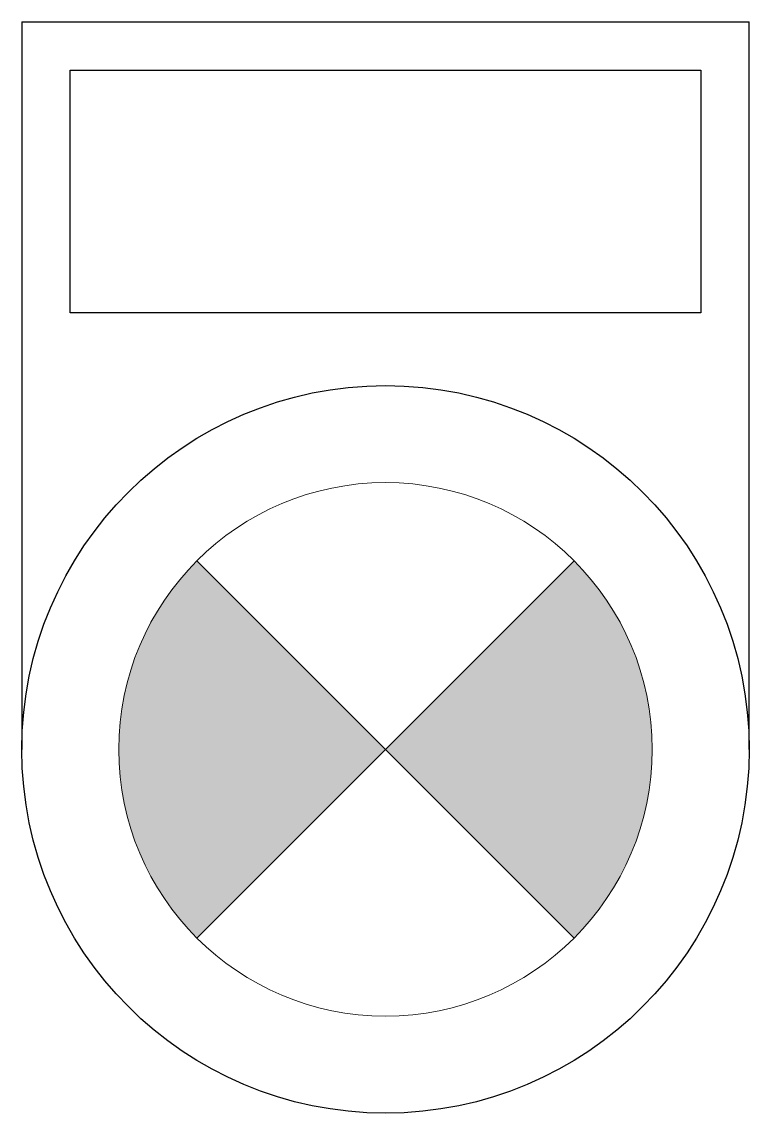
# Model space of a CAD drawing. Header units: inches. Extents: x 0 to 30, y 0 to 45.
import ezdxf
from ezdxf.enums import TextEntityAlignment as Align

# ---------------------------------------------------------------- set-up
doc = ezdxf.new("R2010")
doc.units = ezdxf.units.IN
doc.linetypes.add('HIDDEN2', pattern=[0.1875, 0.125, -0.0625])
doc.layers.add('01', color=7, linetype='HIDDEN2')
doc.layers.add('07', color=5, linetype='Continuous', lineweight=5)
doc.styles.add('Arial-Black', font='txt')

# ---------------------------------------------------------------- blocks, each defined once
blk = doc.blocks.new('Den VANG')
h = blk.add_hatch(color=2)
h.paths.add_polyline_path([(22.778, 7.222, 0.198912), (26, 15, 0.198912), (22.778, 22.778), (15, 15)])
h.paths.add_polyline_path([(7.222, 7.222), (15, 15), (7.222, 22.778, 0.198912), (4, 15, 0.198912)])
at = {"color": 7}
for p, q in [((0, 45), (30, 45)), ((0, 45), (0, 15)), ((30, 15), (30, 45))]:
    blk.add_line(p, q, dxfattribs=at)
blk.add_lwpolyline([(2, 43), (28, 43), (28, 33), (2, 33)], close=True, dxfattribs=at)
blk.add_circle((15, 15), 15, dxfattribs=at)
at = {"layer": '07', "color": 2, "linetype": 'Continuous', "lineweight": 5, "ltscale": 3}
for p, q in [((22.778, 22.778), (7.222, 7.222)), ((7.222, 22.778), (22.778, 7.222))]:
    blk.add_line(p, q, dxfattribs=at)
blk.add_circle((15, 15), 11, dxfattribs=at)
at = {"layer": '01', "color": 2, "linetype": 'Continuous', "lineweight": 5, "style": 'Arial-Black'}
blk.add_attdef('T-SP', text='', height=2.4, dxfattribs=at).set_placement((15.226, 35.968), align=Align.CENTER)

msp = doc.modelspace()

# ---------------------------------------------------------------- block references
msp.add_blockref('Den VANG', (0, 0))

doc.saveas('drawing.dxf')
